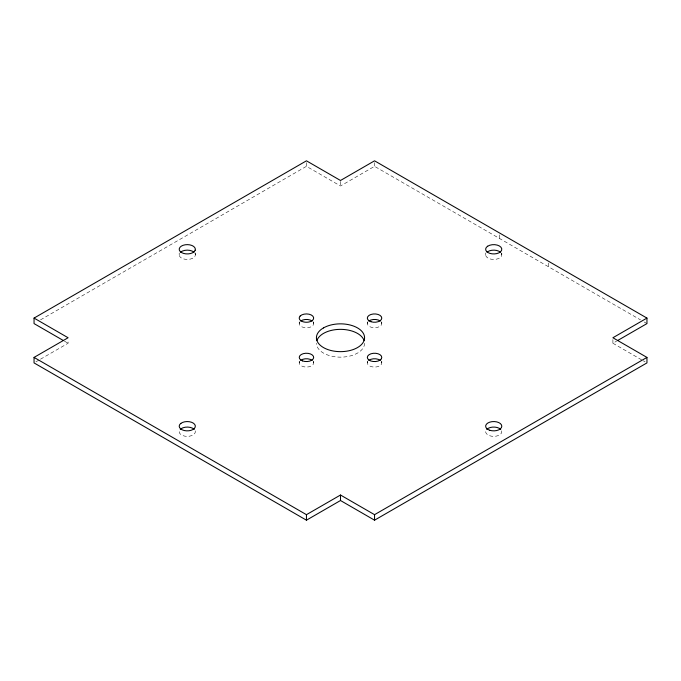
<?xml version="1.0" encoding="UTF-8"?>
<svg xmlns="http://www.w3.org/2000/svg" width="681" height="681" viewBox="0 0 681 681"><rect width="100%" height="100%" fill="white"/><g stroke="black" fill="none" stroke-linecap="round" stroke-linejoin="round"><path stroke-width="0.51" stroke-dasharray="3.4 2.55" d="M40.494 319.874L306.45 166.326L340.5 185.981L374.55 166.326L640.498 319.874M35.889 361.849L39.575 359.721M40.494 359.193L68.1 343.25L68.1 339.581M612.9 339.581L612.9 343.25L616.577 341.13M644.183 322.002L646.95 323.594M612.9 343.25L642.345 360.258M643.273 360.785L645.111 361.849M64.423 341.13L68.1 343.25M548.384 263.019L548.384 266.688M501.795 252.957L501.795 254.788M499.607 234.851L499.607 238.529M485.655 252.957L485.655 254.788M381.777 321.755L381.777 323.594M381.777 361.075L381.777 362.913M374.55 162.657L374.55 166.326M367.323 321.755L367.323 323.594M367.323 361.075L367.323 362.913M340.5 181.393L340.5 185.981M313.677 321.755L313.677 323.594M313.677 361.075L313.677 362.913M306.45 162.657L306.45 166.326M299.223 321.755L299.223 323.594M299.223 361.075L299.223 362.913M195.345 252.957L195.345 254.788M179.205 252.957L179.205 254.788M381.386 361.568A7.227 4.171 0 0 1 381.386 364.25L381.224 364.505A7.227 4.171 0 0 1 372.005 366.812A7.227 4.171 0 0 1 367.714 361.568M381.386 322.249A7.227 4.171 0 0 1 374.55 327.765A7.227 4.171 0 0 1 367.714 322.249M313.286 361.568A7.227 4.171 0 0 1 306.45 367.085A7.227 4.171 0 0 1 299.614 361.568M364.573 343.25A24.073 13.901 0 0 1 350.434 355.916A24.073 13.901 0 0 1 324.624 353.703L323.475 353.081A24.073 13.901 0 0 1 316.427 343.25M313.286 322.249A7.227 4.171 0 0 1 310.851 326.906L310.459 327.059A7.227 4.171 0 0 1 302.049 326.906A7.227 4.171 0 0 1 299.614 322.249M194.911 253.289A8.07 4.656 0 0 1 195.183 255.698L195.064 255.996A8.07 4.656 0 0 1 181.572 258.082L181.214 257.861A8.07 4.656 0 0 1 179.639 253.289M501.361 253.289A8.07 4.656 0 0 1 499.045 258.286L498.637 258.482A8.07 4.656 0 0 1 489.026 258.576A8.07 4.656 0 0 1 486.089 253.289M501.633 430.809A8.07 4.656 0 0 1 493.725 436.376A8.07 4.656 0 0 1 485.817 430.809M195.183 430.809A8.07 4.656 0 0 1 187.275 436.376A8.07 4.656 0 0 1 179.367 430.809"/><path stroke-width="1.02" d="M63.495 340.594L34.05 323.594L34.05 318.087L306.45 160.818L340.5 180.482L374.55 160.818L646.95 318.087L646.95 323.594L617.505 340.594M646.95 318.087L612.9 337.75L646.95 357.406L646.95 362.913L374.55 520.182L340.5 500.518L306.45 520.182L34.05 362.913L34.05 357.406L68.1 337.75L34.05 318.087M34.05 357.406L306.45 514.674L340.5 495.019L374.55 514.674L646.95 357.406M374.55 514.674L374.55 520.182M340.5 495.019L340.5 500.518M306.45 514.674L306.45 520.182M368.821 360.368A7.227 4.171 0 0 1 380.279 360.368M368.821 321.057A7.227 4.171 0 0 1 380.279 321.057M300.721 360.368A7.227 4.171 0 0 1 312.179 360.368M316.886 340.543A24.073 13.901 0 0 1 322.394 334.09L323.475 333.426A24.073 13.901 0 0 1 357.525 333.426L358.606 334.09A24.073 13.901 0 0 1 364.114 340.543M300.721 321.057A7.227 4.171 0 0 1 312.179 321.057M180.567 252.2A8.07 4.656 0 0 1 193.983 252.2M487.017 252.2A8.07 4.656 0 0 1 487.324 251.953L487.664 251.715A8.07 4.656 0 0 1 500.433 252.2M486.736 429.388A8.07 4.656 0 0 1 500.714 429.388M180.286 429.388A8.07 4.656 0 0 1 180.567 429.132L180.874 428.885A8.07 4.656 0 0 1 194.264 429.388M195.183 250.191L195.064 250.489A8.07 4.656 0 0 1 181.572 252.574L181.214 252.353A8.07 4.656 0 0 1 185.189 244.785A8.07 4.656 0 0 1 195.183 250.191M381.386 358.751L381.224 359.006A7.227 4.171 0 0 1 368.915 360.019A7.227 4.171 0 0 1 373.299 353.303A7.227 4.171 0 0 1 381.386 358.751M300.193 316.001L299.972 316.248A7.227 4.171 0 0 0 301.692 321.228A7.227 4.171 0 0 0 310.459 321.56L310.851 321.398A7.227 4.171 0 0 0 311.208 314.954A7.227 4.171 0 0 0 300.193 316.001M180.874 423.378L180.567 423.625A8.07 4.656 0 0 0 186.568 430.852A8.07 4.656 0 0 0 194.655 424.34A8.07 4.656 0 0 0 180.874 423.378M487.664 246.216L487.324 246.445A8.07 4.656 0 0 0 488.022 252.574A8.07 4.656 0 0 0 498.637 252.974L499.045 252.787A8.07 4.656 0 0 0 499.428 245.994A8.07 4.656 0 0 0 487.664 246.216M323.475 327.919L322.394 328.582A24.073 13.901 0 0 0 323.475 347.574L324.624 348.195A24.073 13.901 0 0 0 357.525 347.574A24.073 13.901 0 0 0 358.606 328.582L357.525 327.919A24.073 13.901 0 0 0 323.475 327.919M489.69 430.247A8.07 4.656 0 0 0 501.795 426.212A8.07 4.656 0 0 0 489.69 422.177A8.07 4.656 0 0 0 489.69 430.247M370.941 321.704A7.227 4.171 0 0 0 381.777 318.087A7.227 4.171 0 0 0 370.941 314.477A7.227 4.171 0 0 0 370.941 321.704M302.441 360.87A7.227 4.171 0 0 0 313.66 357.678A7.227 4.171 0 0 0 303.258 353.669A7.227 4.171 0 0 0 302.441 360.87"/></g></svg>
